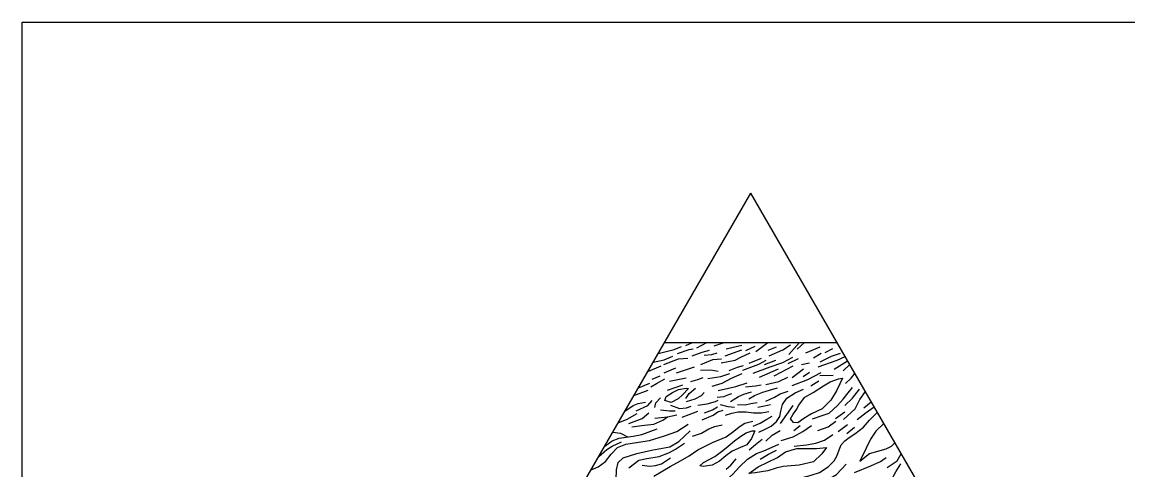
# Model space of a CAD drawing. Header units: millimetres. Extents: x 39 to 1913, y -1214 to 273.
# Drawn here: x 863.8 to 1088.5, y -168.6 to -77.5 of the extents above; entities that cross this region are included whole.
import ezdxf

# ---------------------------------------------------------------- set-up
doc = ezdxf.new("R2010")
doc.units = ezdxf.units.MM
picture_1 = doc.add_image_def('image6.jpeg', size_in_pixel=(4032, 3024))

msp = doc.modelspace()

# ---------------------------------------------------------------- linework, layer by layer
at = {"color": 7, "true_color": 0xd6f5ff}
for points in [[(896.76, -311.43), (1011.76, -112.25)], [(1126.76, -311.43), (1011.76, -112.25)], [(992.98, -144.77), (996.2, -143.95), (997.68, -143.37)], [(994.26, -142.56), (1029.26, -142.56)], [(998.54, -143.13), (999.9, -142.56)], [(1000.83, -143.65), (1002.83, -142.56)], [(1004.3, -143.26), (1006.36, -142.56)], [(1006.73, -143.84), (1009.94, -143.09)], [(1010.76, -144.21), (1012.67, -143.31)], [(1012.76, -144.38), (1015.19, -142.56)], [(1015.3, -144.08), (1017, -143.43)], [(1015.51, -145.24), (1018.25, -144.04), (1019.84, -143)], [(1019.51, -145.01), (1021.64, -142.56)], [(1021.21, -143.94), (1022.66, -142.56)], [(1022.94, -144.62), (1025.83, -143.41)], [(1026.84, -144.56), (1028.39, -143.77)], [(991.93, -146.58), (994.19, -146.04), (995.96, -145.31)], [(994.11, -147.05), (997.08, -145.89), (998.95, -145.74)], [(996.86, -144.79), (999.21, -143.95), (1000.07, -143.87)], [(999.88, -145.29), (1001.86, -144.51), (1003.35, -144.08)], [(1001.58, -146.99), (1004.03, -146.02), (1005.78, -145.89)], [(1002.31, -145.14), (1003.86, -145.01), (1004.96, -144.64)], [(1005.71, -146.71), (1008.58, -146.15), (1009.74, -145.55), (1011.61, -144.68)], [(1006.56, -145.29), (1009.94, -144.06)], [(1011.45, -146.77), (1013.92, -145.72)], [(1012.22, -148.76), (1015.69, -147.48), (1018.25, -146.63), (1020.32, -145.54)], [(1019.32, -146.8), (1021.45, -145.8)], [(1024.49, -145.67), (1026.03, -144.71)], [(1025.41, -147.52), (1029.31, -146.12), (1030.91, -145.41)], [(1025.84, -146.46), (1028.16, -145.31), (1030.01, -144.69)], [(990.88, -148.41), (993.53, -147.29)], [(994.17, -148.71), (996.56, -147.7)], [(996.65, -148.73), (1000.35, -147.48)], [(1001.54, -148.19), (1003.67, -148.11), (1005.13, -148.39)], [(1007.39, -148.24), (1009.07, -147.55), (1010.3, -147.2)], [(1010.11, -148.17), (1013.36, -146.94), (1014.89, -146.17)], [(1013.54, -149.59), (1017.4, -147.93)], [(1014.52, -147.03), (1016.82, -146.14)], [(1016.48, -149.31), (1020.38, -147.31)], [(1020.13, -149.68), (1022.49, -147.93)], [(1022.06, -147.03), (1023.71, -146.65)], [(1028.69, -147.99), (1031.4, -146.27)], [(1030.54, -148.33), (1031.85, -147.05)], [(991.48, -151.59), (992.64, -150.88), (994.28, -149.96)], [(991.74, -150), (993.33, -149.29)], [(995.23, -150.41), (998.65, -149.72)], [(999.55, -150.45), (1001.03, -150.05), (1002.09, -149.66)], [(1003.04, -149.87), (1005.65, -149.48), (1007.48, -148.86)], [(1003.93, -151.44), (1005.95, -150.8), (1007.81, -149.81), (1010.02, -148.82)], [(1014.78, -151.08), (1017.44, -150.46), (1019.29, -149.57)], [(1021.48, -155.37), (1022.71, -153.67), (1024.43, -152.68), (1026.55, -151.36), (1027.91, -150.55), (1029.55, -149.91), (1030.38, -149.79), (1029.87, -150.98), (1029.19, -152.4), (1028.02, -154.29), (1026.26, -156.03), (1024.07, -157.05), (1022.5, -157.97), (1021.31, -158.86), (1020.41, -158.79), (1019.84, -158.09), (1020.37, -157.12), (1021.14, -156.12), (1021.48, -155.37)], [(1020.13, -151.27), (1023.32, -150.08), (1026.07, -148.67)], [(1022.38, -149.44), (1023.68, -148.57)], [(1023.92, -151.34), (1025.56, -150.36)], [(1025.77, -149.23), (1028.52, -149.16)], [(1030.99, -150.89), (1032.16, -149.78), (1032.91, -148.88)], [(988.04, -153.33), (990.89, -152.26)], [(988.95, -151.76), (991.25, -150.82)], [(994.56, -153.53), (995.89, -152.69), (997.08, -152.13), (998.62, -151.81), (999.12, -151.92), (997.87, -153.21), (997.01, -154.02), (995.57, -154.73), (994.32, -154.32), (994.56, -153.53)], [(994.84, -152.22), (997.98, -151.14)], [(998.6, -153.91), (999.23, -152.93), (1000.52, -151.81)], [(998.73, -154.54), (1000.43, -154), (1001.72, -153.31), (1002.28, -152.71)], [(1005.16, -152.28), (1007.25, -151.83), (1008.71, -151.46), (1011.03, -150.76)], [(1007.62, -154.52), (1009.25, -153.55), (1010.33, -153.08), (1011.9, -152.54)], [(1010.69, -151.59), (1012.73, -151.34), (1013.85, -151.16)], [(1011.34, -154), (1012.54, -153.32), (1014.22, -152.63), (1015.55, -152.24), (1017.21, -151.77)], [(1013.38, -160.8), (1014.68, -160.18), (1015.92, -159.53), (1016.98, -158.6), (1017.64, -157.57), (1017.88, -156.47), (1018.19, -155.13), (1019.08, -153.86), (1020.76, -152.76), (1022.48, -152.01)], [(1014.82, -154.5), (1016.6, -153.64), (1017.72, -153.01), (1019.34, -152.43)], [(1024.28, -158.05), (1026.26, -157.35), (1027.7, -156.88), (1029.38, -155.35), (1030.55, -154.04), (1031.51, -152.78), (1032.38, -151.66)], [(1030.59, -158.22), (1032.95, -156.01), (1033.91, -154.12), (1035.02, -152.53)], [(1030.87, -155.37), (1032.38, -153.84), (1033.84, -152.04)], [(986.2, -156.51), (987.85, -155.36), (988.86, -154.93), (990.36, -154.67)], [(988.51, -156.43), (990.82, -155.36), (991.76, -154.33)], [(992.24, -155.79), (992.45, -154.8), (993.42, -153.79)], [(1000.97, -155.25), (1002.9, -154.99), (1004.56, -154.54), (1005.16, -154.26)], [(1004.9, -153.64), (1006.3, -153.49), (1007.33, -153.12), (1007.89, -152.88)], [(1009.06, -155.14), (1010.63, -155.23), (1011.74, -154.97), (1013.06, -154.76)], [(1034.74, -155.84), (1036.2, -154.58)], [(984.83, -158.88), (986.64, -158.15), (988.66, -156.95)], [(987.01, -159.03), (989.72, -157.96), (991.07, -156.82)], [(992.26, -157.93), (994.86, -157.68), (996.71, -157.23)], [(993.4, -156.26), (995.23, -156.45), (996.39, -156.45)], [(995.48, -155.31), (997.29, -155.98), (998.73, -155.83), (999.66, -155.46)], [(997.81, -157.7), (999.23, -157.16), (1001.01, -156.52)], [(1001.87, -158.26), (1004.09, -157.29), (1005.08, -156.63), (1006.18, -156.3)], [(1002.35, -156.82), (1004, -156.22), (1005.01, -155.64)], [(1005.51, -155.12), (1007.08, -155.57), (1008.43, -155.66)], [(1006.61, -157.33), (1007.92, -156.9), (1009.21, -156.65), (1010.82, -156.67), (1012.33, -156.84), (1013.96, -156.86), (1015.44, -156.54)], [(1013.19, -155.7), (1014.54, -155.4), (1015.77, -155.14)], [(1017.77, -159.01), (1019.05, -157.16), (1020.35, -155.37)], [(1020.51, -170.42), (1024.01, -169.47), (1025.74, -168.97), (1027.47, -167.81), (1028.69, -166.56), (1029.26, -165.64), (1029.7, -164.36), (1030.14, -163.37), (1030.86, -162.53), (1031.74, -161.88), (1032.89, -161.1), (1034.62, -159.78), (1035.88, -158.36), (1037.45, -156.75)], [(1028.93, -157.97), (1030.85, -156.67)], [(1033.38, -158.2), (1035.2, -156.8), (1036.81, -155.63)], [(979.32, -168.42), (980.75, -167.79), (982.25, -166.73), (983.38, -165.23), (984.68, -163.9), (986.35, -163.21), (988.95, -162.77), (991.17, -162.46), (994.21, -161.54), (996.74, -160.62), (999.03, -159.11)], [(987.61, -159.65), (990.15, -159.35), (992.04, -159.12), (993.91, -158.3), (994.86, -157.68)], [(992.05, -169.68), (995.38, -167.71), (997.5, -166.58), (999.21, -165.55), (1000.97, -164.37), (1002.46, -163.63), (1003.98, -162.88), (1006.79, -161.72), (1008.3, -160.57), (1009.4, -159.69), (1010.53, -158.96), (1012.18, -158.51)], [(999.94, -161.59), (1001.76, -160.97), (1003.21, -160.11), (1004.48, -159.63), (1005.92, -159.29)], [(1012.26, -159.53), (1013.64, -158.93), (1015.01, -158.15), (1016.11, -157.55)], [(1017.9, -162.48), (1020.36, -161.74), (1022.31, -160.63), (1024.11, -159.38)], [(1020.49, -160.46), (1021.78, -159.4)], [(1025.39, -160.45), (1027.45, -159.67), (1029, -158.54)], [(1029.49, -160.64), (1031.4, -159.18)], [(1038.77, -159.04), (1037.16, -160.59), (1036.08, -162.19), (1035.16, -164.02), (1033.87, -166.66), (1035.84, -165.07), (1039.27, -164.12), (1040.35, -163.61), (1041.04, -162.96)], [(982.12, -163.58), (983.59, -162.56), (985.01, -161.98), (987.89, -161.57), (989.65, -161.23), (992.77, -160.09)], [(983.75, -160.75), (985.27, -160.95), (986.71, -161.74)], [(984.06, -172.57), (984.44, -170.35), (984.47, -168.44), (984.82, -166.9), (985.81, -165.98), (988.64, -165.09), (991.62, -164.44), (995.31, -163.76), (997.15, -162.67), (998.32, -161.57), (999.48, -160.48)], [(1009.7, -163.88), (1007.99, -164.61), (1006.68, -165.57), (1005.38, -166.64), (1003.9, -167.49), (1002.08, -167.77), (1001.4, -167.58), (1002.17, -166.94), (1004.48, -165.68), (1006.11, -164.48), (1007.15, -163.62), (1008.46, -162.53), (1009.76, -161.55), (1010.83, -160.91), (1012.01, -160.48), (1012.61, -160.48), (1011.9, -162.04), (1010.96, -163.35), (1009.7, -163.88)], [(1014.82, -162.62), (1016.09, -161.38), (1017.74, -160.42)], [(1020.59, -163.58), (1023.05, -163.35), (1024.94, -163.03), (1026.75, -162.39), (1028.42, -161.27)], [(1031.23, -161.05), (1032.8, -159.73)], [(980.91, -165.68), (982.49, -164.32), (983.63, -163.59), (985.5, -162.75)], [(987.02, -168.01), (989.01, -166.43), (990.68, -166.15), (993.18, -165.68), (995.23, -164.91), (996.48, -164.2), (998.29, -163.03)], [(1004.27, -171.03), (1006.75, -170.52), (1008.11, -169.29), (1009.49, -167.83), (1011.1, -166.23), (1012.89, -165.11), (1014.39, -164.54), (1016.11, -163.82), (1017.43, -163.2)], [(1011.34, -169.18), (1013.27, -167.83), (1015.2, -166.85), (1017.2, -165.92), (1018.81, -164.79), (1021.08, -164.09), (1023.07, -164.07), (1025.09, -164.07), (1027.15, -163.86), (1026.19, -165.19), (1024.52, -166.79), (1021.55, -167.49), (1018.36, -167.72), (1016.88, -168.1), (1015.24, -168.65), (1012.65, -169.01), (1011.34, -169.18)], [(1011.45, -164.35), (1012.72, -163.3), (1014.06, -162.21)], [(989.69, -167.5), (991.26, -167.69), (992.41, -167.54), (993.61, -167.22), (994.46, -166.68), (995.45, -166)], [(1006.79, -168.29), (1007.69, -167.45), (1008.82, -166.21)], [(1013.67, -166.26), (1015.35, -165.26), (1016.96, -164.45)], [(1032.79, -168.95), (1036.15, -167.62), (1038.1, -166.72), (1039.25, -165.91)], [(1039.46, -167.93), (1041.49, -166.61), (1042.32, -165.19)], [(1026.62, -170.86), (1029.19, -169.34), (1031.16, -167.24)], [(1038.18, -172.25), (1040.33, -170.43), (1041.21, -168.81), (1042.2, -167.21)]]:
    msp.add_lwpolyline(points, dxfattribs=at)

# ---------------------------------------------------------------- pictures from other files: only their frames are drawn
at = {"color": 252}
image = msp.add_image(picture_1, insert=(863.78, -333.51), size_in_units=(341.38, 256.03), dxfattribs=at)
image.dxf.flags = 7

doc.saveas('drawing.dxf')
